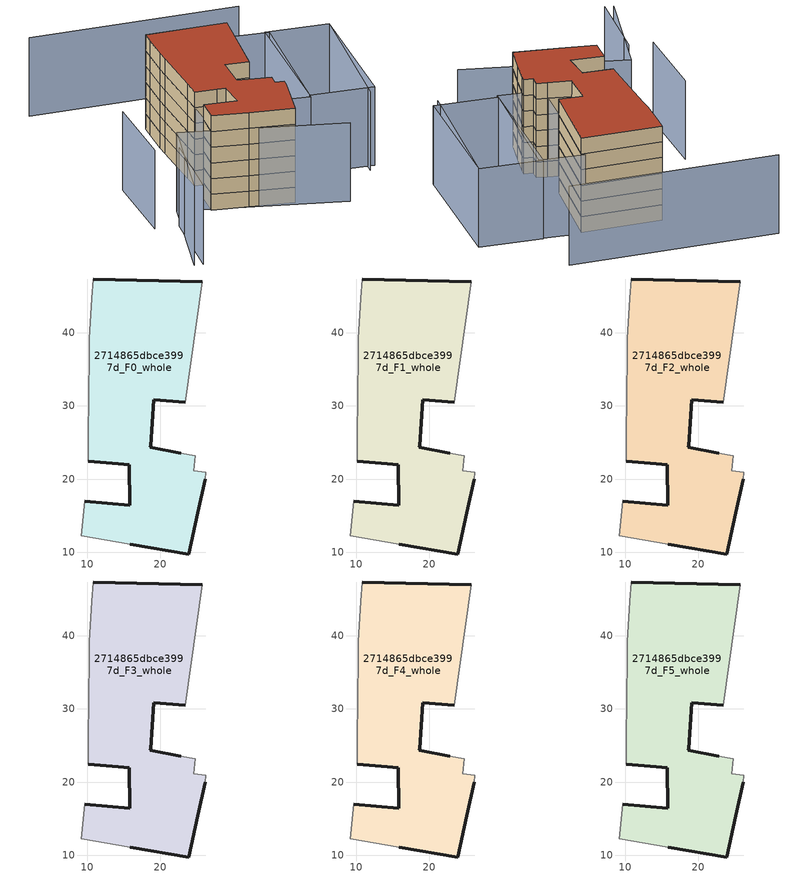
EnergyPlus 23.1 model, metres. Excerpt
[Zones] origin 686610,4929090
2714865dbce3997d_F0_whole
 floor ground (EU_floor_Construction): 25.75,46.96 23.44,30.5 19.09,30.86 18.69,24.55 18.65,24.33 22.84,23.52 24.79,23.17 24.57,21.11 26.2,20.94 26.16,19.96 25.14,15.37 23.89,9.75 15.89,11.06 9.23,12.24 9.69,16.97 15.84,16.39 15.78,21.97 14.24,22.08 10.18,22.41 10.16,25.78 10.28,37 10.29,39.16 10.63,44.75 10.84,47.35 z0
 wall outside (EU_wall_Construction): 10.18,22.41 14.24,22.08 15.78,21.97 15.84,16.39 9.69,16.97 / 15.89,11.06 23.89,9.75 25.14,15.37 26.16,19.96 / 22.84,23.52 18.65,24.33 18.69,24.55 19.09,30.86 23.44,30.5 / 25.75,46.96 10.84,47.35 z0:3
 wall adiabatic (EU_wall_Construction): 10.84,47.35 10.63,44.75 10.29,39.16 10.28,37 10.16,25.78 10.18,22.41 / 9.69,16.97 9.23,12.24 15.89,11.06 / 26.16,19.96 26.2,20.94 24.57,21.11 24.79,23.17 22.84,23.52 / 23.44,30.5 25.75,46.96 z0:3
2714865dbce3997d_F1_whole
 floor to 2714865dbce3997d_F0_whole (EU_floor_Construction): 25.75,46.96 23.44,30.5 19.09,30.86 18.69,24.55 18.65,24.33 22.84,23.52 24.79,23.17 24.57,21.11 26.2,20.94 26.16,19.96 25.14,15.37 23.89,9.75 15.89,11.06 9.23,12.24 9.69,16.97 15.84,16.39 15.78,21.97 14.24,22.08 10.18,22.41 10.16,25.78 10.28,37 10.29,39.16 10.63,44.75 10.84,47.35 z3
 wall outside (EU_wall_Construction): 10.18,22.41 14.24,22.08 15.78,21.97 15.84,16.39 9.69,16.97 / 15.89,11.06 23.89,9.75 25.14,15.37 26.16,19.96 / 22.84,23.52 18.65,24.33 18.69,24.55 19.09,30.86 23.44,30.5 / 25.75,46.96 10.84,47.35 z3:6
 wall adiabatic (EU_wall_Construction): 10.84,47.35 10.63,44.75 10.29,39.16 10.28,37 10.16,25.78 10.18,22.41 / 9.69,16.97 9.23,12.24 15.89,11.06 / 26.16,19.96 26.2,20.94 24.57,21.11 24.79,23.17 22.84,23.52 / 23.44,30.5 25.75,46.96 z3:6
2714865dbce3997d_F2_whole
 floor to 2714865dbce3997d_F1_whole (EU_floor_Construction): 25.75,46.96 23.44,30.5 19.09,30.86 18.69,24.55 18.65,24.33 22.84,23.52 24.79,23.17 24.57,21.11 26.2,20.94 26.16,19.96 25.14,15.37 23.89,9.75 15.89,11.06 9.23,12.24 9.69,16.97 15.84,16.39 15.78,21.97 14.24,22.08 10.18,22.41 10.16,25.78 10.28,37 10.29,39.16 10.63,44.75 10.84,47.35 z6
 wall outside (EU_wall_Construction): 10.18,22.41 14.24,22.08 15.78,21.97 15.84,16.39 9.69,16.97 / 15.89,11.06 23.89,9.75 25.14,15.37 26.16,19.96 / 22.84,23.52 18.65,24.33 18.69,24.55 19.09,30.86 23.44,30.5 / 25.75,46.96 10.84,47.35 z6:9
 wall adiabatic (EU_wall_Construction): 10.84,47.35 10.63,44.75 10.29,39.16 10.28,37 10.16,25.78 10.18,22.41 / 9.69,16.97 9.23,12.24 15.89,11.06 / 26.16,19.96 26.2,20.94 24.57,21.11 24.79,23.17 22.84,23.52 / 23.44,30.5 25.75,46.96 z6:9
2714865dbce3997d_F3_whole
 floor to 2714865dbce3997d_F2_whole (EU_floor_Construction): 25.75,46.96 23.44,30.5 19.09,30.86 18.69,24.55 18.65,24.33 22.84,23.52 24.79,23.17 24.57,21.11 26.2,20.94 26.16,19.96 25.14,15.37 23.89,9.75 15.89,11.06 9.23,12.24 9.69,16.97 15.84,16.39 15.78,21.97 14.24,22.08 10.18,22.41 10.16,25.78 10.28,37 10.29,39.16 10.63,44.75 10.84,47.35 z9
 wall outside (EU_wall_Construction): 10.18,22.41 14.24,22.08 15.78,21.97 15.84,16.39 9.69,16.97 / 15.89,11.06 23.89,9.75 25.14,15.37 26.16,19.96 / 22.84,23.52 18.65,24.33 18.69,24.55 19.09,30.86 23.44,30.5 / 25.75,46.96 10.84,47.35 z9:12
 wall adiabatic (EU_wall_Construction): 10.84,47.35 10.63,44.75 10.29,39.16 10.28,37 10.16,25.78 10.18,22.41 / 9.69,16.97 9.23,12.24 15.89,11.06 / 26.16,19.96 26.2,20.94 24.57,21.11 24.79,23.17 22.84,23.52 / 23.44,30.5 25.75,46.96 z9:12
2714865dbce3997d_F4_whole
 floor to 2714865dbce3997d_F3_whole (EU_floor_Construction): 25.75,46.96 23.44,30.5 19.09,30.86 18.69,24.55 18.65,24.33 22.84,23.52 24.79,23.17 24.57,21.11 26.2,20.94 26.16,19.96 25.14,15.37 23.89,9.75 15.89,11.06 9.23,12.24 9.69,16.97 15.84,16.39 15.78,21.97 14.24,22.08 10.18,22.41 10.16,25.78 10.28,37 10.29,39.16 10.63,44.75 10.84,47.35 z12
 wall outside (EU_wall_Construction): 10.18,22.41 14.24,22.08 15.78,21.97 15.84,16.39 9.69,16.97 / 15.89,11.06 23.89,9.75 25.14,15.37 26.16,19.96 / 22.84,23.52 18.65,24.33 18.69,24.55 19.09,30.86 23.44,30.5 / 25.75,46.96 10.84,47.35 z12:15
 wall adiabatic (EU_wall_Construction): 10.84,47.35 10.63,44.75 10.29,39.16 10.28,37 10.16,25.78 10.18,22.41 / 9.69,16.97 9.23,12.24 15.89,11.06 / 26.16,19.96 26.2,20.94 24.57,21.11 24.79,23.17 22.84,23.52 / 23.44,30.5 25.75,46.96 z12:15
2714865dbce3997d_F5_whole
 floor to 2714865dbce3997d_F4_whole (EU_floor_Construction): 25.75,46.96 23.44,30.5 19.09,30.86 18.69,24.55 18.65,24.33 22.84,23.52 24.79,23.17 24.57,21.11 26.2,20.94 26.16,19.96 25.14,15.37 23.89,9.75 15.89,11.06 9.23,12.24 9.69,16.97 15.84,16.39 15.78,21.97 14.24,22.08 10.18,22.41 10.16,25.78 10.28,37 10.29,39.16 10.63,44.75 10.84,47.35 z15
 wall outside (EU_wall_Construction): 10.18,22.41 14.24,22.08 15.78,21.97 15.84,16.39 9.69,16.97 / 15.89,11.06 23.89,9.75 25.14,15.37 26.16,19.96 / 22.84,23.52 18.65,24.33 18.69,24.55 19.09,30.86 23.44,30.5 / 25.75,46.96 10.84,47.35 z15:18
 wall adiabatic (EU_wall_Construction): 10.84,47.35 10.63,44.75 10.29,39.16 10.28,37 10.16,25.78 10.18,22.41 / 9.69,16.97 9.23,12.24 15.89,11.06 / 26.16,19.96 26.2,20.94 24.57,21.11 24.79,23.17 22.84,23.52 / 23.44,30.5 25.75,46.96 z15:18
 roof outside (EU_roof_Construction): 23.89,9.75 25.14,15.37 26.16,19.96 26.2,20.94 24.57,21.11 24.79,23.17 22.84,23.52 18.65,24.33 18.69,24.55 19.09,30.86 23.44,30.5 25.75,46.96 10.84,47.35 10.63,44.75 10.29,39.16 10.28,37 10.16,25.78 10.18,22.41 14.24,22.08 15.78,21.97 15.84,16.39 9.69,16.97 9.23,12.24 15.89,11.06 z18
shading: -1.73,-7.67 3.55,14.06 / 3.55,14.06 33.04,6.9 / 1.71,8.15 -0.13,-8 / -2.06,25.43 -2.69,8.66 / 10.84,47.35 9.91,12.23 / 32.56,58.57 -5.93,59.71 / 40.88,17.37 44.4,46.01 / 30.65,19.98 32.76,46.92 / 32.76,46.92 44.4,46.01 / 44.4,46.01 42.29,19.07 / 42.29,19.07 30.65,19.98 / 33.48,46.6 30.58,19.37 / 30.58,19.37 22.35,20.25 / 22.35,20.25 25.25,47.48 / 25.25,47.48 33.48,46.6 z0:15
[Building]
EU S2 Campaign: North Axis=0; Terrain=City; Solar Distribution=FullExterior
[Site:Location]
Bologna: Latitude=44.5; Longitude=11.25; Time Zone=1; Elevation=37
[SizingPeriod:WeatherFileDays]
AnnualSizingPeriod: Begin Month=1; Begin Day of Month=1; End Month=12; End Day of Month=31; Day of Week for Start Day=Monday; Use Weather File Daylight Saving Period=No; Use Weather File Rain and Snow Indicators=No
[MATERIAL]
EU_InternalMass_Material: Roughness=MediumRough; Thickness=0.1; Conductivity=1; Density=1800; Specific Heat=900; Thermal Absorptance=0.9; Solar Absorptance=0.7; Visible Absorptance=0.7
[MATERIAL:NOMASS] Roughness=MediumRough; Thermal Absorptance=0.9; Solar Absorptance=0.7; Visible Absorptance=0.7
Name | Thermal Resistance
EU_wall_NoMass | 0.905828
EU_roof_NoMass | 0.37593
EU_floor_NoMass | 0.67114
[CONSTRUCTION]
EU_wall_Construction: EU_wall_NoMass
EU_roof_Construction: EU_roof_NoMass
EU_floor_Construction: EU_floor_NoMass
EU_InternalMass_Construction: EU_InternalMass_Material
[ZONE] Type=1; Multiplier=1; Ceiling Height=autocalculate; Volume=1378.68; Floor Area=autocalculate; Part of Total Floor Area=Yes
2714865dbce3997d_F0_whole; 2714865dbce3997d_F1_whole; 2714865dbce3997d_F2_whole; 2714865dbce3997d_F3_whole; 2714865dbce3997d_F4_whole; 2714865dbce3997d_F5_whole
[INTERNALMASS] Construction=EU_InternalMass_Construction; Surface Area=459.56
Name | Zone or ZoneList
2714865dbce3997d_F0_whole_EU_InternalMass | 2714865dbce3997d_F0_whole
2714865dbce3997d_F1_whole_EU_InternalMass | 2714865dbce3997d_F1_whole
2714865dbce3997d_F2_whole_EU_InternalMass | 2714865dbce3997d_F2_whole
2714865dbce3997d_F3_whole_EU_InternalMass | 2714865dbce3997d_F3_whole
2714865dbce3997d_F4_whole_EU_InternalMass | 2714865dbce3997d_F4_whole
2714865dbce3997d_F5_whole_EU_InternalMass | 2714865dbce3997d_F5_whole
[OTHEREQUIPMENT] Fuel Type=Electricity; Design Level Calculation Method=Watts/Area; Power per Zone Floor Area=1; Fraction Latent=0; Fraction Radiant=0; Fraction Lost=0; Carbon Dioxide Generation Rate=0; EndUse Subcategory=EU_Step8_InternalGains
Name | Zone or ZoneList or Space or SpaceList | Schedule
EU_Step8_InternalGain_2714865dbce3997d_F0_whole_f000 | 2714865dbce3997d_F0_whole | EU_Step8_GainSchedule_2714865dbce3997d_F0_whole_f000
EU_Step8_InternalGain_2714865dbce3997d_F1_whole_f000 | 2714865dbce3997d_F1_whole | EU_Step8_GainSchedule_2714865dbce3997d_F1_whole_f000
EU_Step8_InternalGain_2714865dbce3997d_F2_whole_f000 | 2714865dbce3997d_F2_whole | EU_Step8_GainSchedule_2714865dbce3997d_F2_whole_f000
EU_Step8_InternalGain_2714865dbce3997d_F3_whole_f000 | 2714865dbce3997d_F3_whole | EU_Step8_GainSchedule_2714865dbce3997d_F3_whole_f000
EU_Step8_InternalGain_2714865dbce3997d_F4_whole_f000 | 2714865dbce3997d_F4_whole | EU_Step8_GainSchedule_2714865dbce3997d_F4_whole_f000
EU_Step8_InternalGain_2714865dbce3997d_F5_whole_f000 | 2714865dbce3997d_F5_whole | EU_Step8_GainSchedule_2714865dbce3997d_F5_whole_f000
[ZONEVENTILATION:DESIGNFLOWRATE] Schedule=EU_AlwaysOn; Design Flow Rate Calculation Method=AirChanges/Hour; Air Changes per Hour=0.73129; Ventilation Type=Natural; Fan Pressure Rise=0; Fan Total Efficiency=1; Constant Term Coefficient=1; Temperature Term Coefficient=0; Velocity Term Coefficient=0; Velocity Squared Term Coefficient=0; Minimum Indoor Temperature=-100; Maximum Indoor Temperature=100; Delta Temperature=-100; Minimum Outdoor Temperature=-100; Maximum Outdoor Temperature=100; Maximum Wind Speed=40
Name | Zone or ZoneList or Space or SpaceList
EU_ConstantAir_2714865dbce3997d_F0_whole | 2714865dbce3997d_F0_whole
EU_ConstantAir_2714865dbce3997d_F1_whole | 2714865dbce3997d_F1_whole
EU_ConstantAir_2714865dbce3997d_F2_whole | 2714865dbce3997d_F2_whole
EU_ConstantAir_2714865dbce3997d_F3_whole | 2714865dbce3997d_F3_whole
EU_ConstantAir_2714865dbce3997d_F4_whole | 2714865dbce3997d_F4_whole
EU_ConstantAir_2714865dbce3997d_F5_whole | 2714865dbce3997d_F5_whole
[HVACTEMPLATE:THERMOSTAT] Constant Heating Setpoint=20; Constant Cooling Setpoint=50
EU_HeatOnly_2714865dbce3997d_F0_whole; EU_HeatOnly_2714865dbce3997d_F1_whole; EU_HeatOnly_2714865dbce3997d_F2_whole; EU_HeatOnly_2714865dbce3997d_F3_whole; EU_HeatOnly_2714865dbce3997d_F4_whole; EU_HeatOnly_2714865dbce3997d_F5_whole
[HVACTEMPLATE:ZONE:IDEALLOADSAIRSYSTEM] System Availability Schedule=EU_AlwaysOn; Maximum Heating Supply Air Temperature=50; Minimum Cooling Supply Air Temperature=13; Maximum Heating Supply Air Humidity Ratio=0.0156; Minimum Cooling Supply Air Humidity Ratio=0.0077; Heating Limit=NoLimit; Cooling Limit=NoLimit; Heating Availability Schedule=EU_AlwaysOn; Cooling Availability Schedule=EU_CoolingOff; Dehumidification Control Type=ConstantSensibleHeatRatio; Cooling Sensible Heat Ratio=0.7; Dehumidification Setpoint=60; Humidification Control Type=None; Humidification Setpoint=30; Outdoor Air Method=None; Outdoor Air Flow Rate per Person=0.00944; Outdoor Air Flow Rate per Zone Floor Area=0; Outdoor Air Flow Rate per Zone=0; Demand Controlled Ventilation Type=None; Outdoor Air Economizer Type=NoEconomizer; Heat Recovery Type=None; Sensible Heat Recovery Effectiveness=0.7; Latent Heat Recovery Effectiveness=0.65
Name | Template Thermostat
2714865dbce3997d_F0_whole | EU_HeatOnly_2714865dbce3997d_F0_whole
2714865dbce3997d_F1_whole | EU_HeatOnly_2714865dbce3997d_F1_whole
2714865dbce3997d_F2_whole | EU_HeatOnly_2714865dbce3997d_F2_whole
2714865dbce3997d_F3_whole | EU_HeatOnly_2714865dbce3997d_F3_whole
2714865dbce3997d_F4_whole | EU_HeatOnly_2714865dbce3997d_F4_whole
2714865dbce3997d_F5_whole | EU_HeatOnly_2714865dbce3997d_F5_whole
[SIZING:ZONE] Zone Cooling Design Supply Air Temperature Input Method=SupplyAirTemperature; Zone Cooling Design Supply Air Temperature=13; Zone Heating Design Supply Air Temperature Input Method=SupplyAirTemperature; Zone Heating Design Supply Air Temperature=50; Zone Cooling Design Supply Air Humidity Ratio=0.008; Zone Heating Design Supply Air Humidity Ratio=0.008; Cooling Design Air Flow Method=DesignDay; Cooling Design Air Flow Rate=0; Cooling Minimum Air Flow per Zone Floor Area=0.000762; Cooling Minimum Air Flow=0; Cooling Minimum Air Flow Fraction=0.2; Heating Design Air Flow Method=DesignDay; Heating Design Air Flow Rate=0; Heating Maximum Air Flow per Zone Floor Area=0.002032; Heating Maximum Air Flow=0.141576; Heating Maximum Air Flow Fraction=0.3; Account for Dedicated Outdoor Air System=No; Dedicated Outdoor Air System Control Strategy=NeutralSupplyAir; Dedicated Outdoor Air Low Setpoint Temperature for Design=autosize; Dedicated Outdoor Air High Setpoint Temperature for Design=autosize; Zone Load Sizing Method=Sensible Load Only No Latent Load; Zone Latent Cooling Design Supply Air Humidity Ratio Input Method=HumidityRatioDifference; Zone Cooling Design Supply Air Humidity Ratio Difference=0.005; Zone Latent Heating Design Supply Air Humidity Ratio Input Method=HumidityRatioDifference; Zone Humidification Design Supply Air Humidity Ratio Difference=0.005
2714865dbce3997d_F0_whole; 2714865dbce3997d_F1_whole; 2714865dbce3997d_F2_whole; 2714865dbce3997d_F3_whole; 2714865dbce3997d_F4_whole; 2714865dbce3997d_F5_whole
[SCHEDULE:CONSTANT]
Name | Hourly Value
EU_AlwaysOn | 1
EU_CoolingOff | 0
[SCHEDULE:FILE] Column Number=1; Rows to Skip at Top=0; Number of Hours of Data=8760; Column Separator=Comma; Interpolate to Timestep=No; Minutes per Item=60; Adjust Schedule for Daylight Savings=Yes
Name | File
EU_Step8_GainSchedule_2714865dbce3997d_F0_whole_f000 | ../../schedules/2714865dbce3997d/2714865dbce3997d_F0_whole_f000_gain.csv
EU_Step8_GainSchedule_2714865dbce3997d_F1_whole_f000 | ../../schedules/2714865dbce3997d/2714865dbce3997d_F1_whole_f000_gain.csv
EU_Step8_GainSchedule_2714865dbce3997d_F2_whole_f000 | ../../schedules/2714865dbce3997d/2714865dbce3997d_F2_whole_f000_gain.csv
EU_Step8_GainSchedule_2714865dbce3997d_F3_whole_f000 | ../../schedules/2714865dbce3997d/2714865dbce3997d_F3_whole_f000_gain.csv
EU_Step8_GainSchedule_2714865dbce3997d_F4_whole_f000 | ../../schedules/2714865dbce3997d/2714865dbce3997d_F4_whole_f000_gain.csv
EU_Step8_GainSchedule_2714865dbce3997d_F5_whole_f000 | ../../schedules/2714865dbce3997d/2714865dbce3997d_F5_whole_f000_gain.csv
